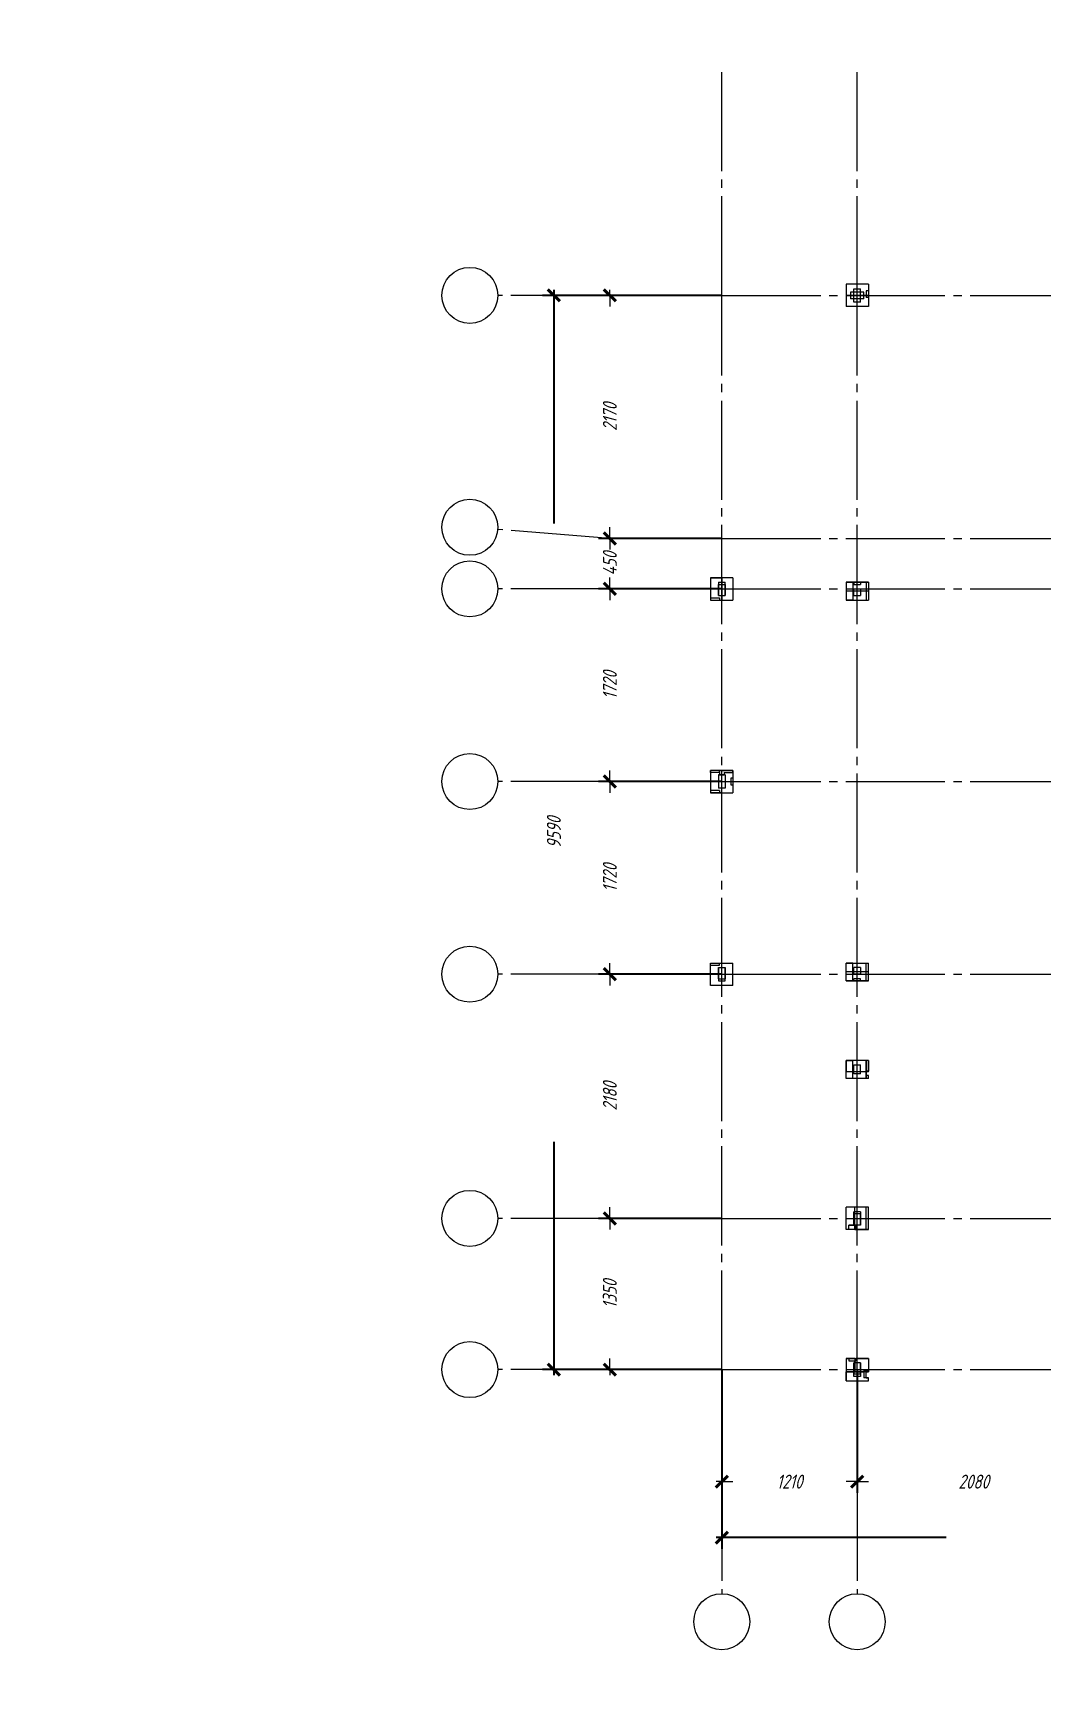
# Model space of a CAD drawing. Header units: millimetres. Extents: x 0 to 10500, y 0 to 297.
# Drawn here: x 2892.9 to 3072.9, y 0 to 297 of the extents above; entities that cross this region are included whole.
import ezdxf

# ---------------------------------------------------------------- set-up
doc = ezdxf.new("R2010")
doc.units = ezdxf.units.MM
for name, pattern in [('K5LT_AXLED', [22.1875, 17.6875, -1.5, 1.5, -1.5]), ('K5LT_BASIC', [0]), ('K5LT_THIN', [0])]:
    doc.linetypes.add(name, pattern=pattern)
doc.layers.add('Системный слой', color=7, linetype='Continuous')
doc.styles.add('KDIMTEXTSTYLE', font='GOST_AU.SHX', dxfattribs={"width": 0.96, "oblique": 15, "height": 5})
doc.styles.add('KTEXTSTYLE', font='GOST_AU.SHX', dxfattribs={"width": 0.96, "height": 5})
doc.dimstyles.new('KDIMSTYLE (0.02)', dxfattribs={"dimtxt": 5, "dimasz": 1, "dimexe": 2, "dimexo": 0, "dimgap": 1, "dimtad": 1, "dimlfac": 50, "dimtxsty": 'KDIMTEXTSTYLE', "dimsah": 1, "dimcen": 0, "dimdle": 1, "dimadec": 0, "dimazin": 0, "dimtfac": 0.667, "dimtmove": 0, "dimatfit": 3, "dimfxl": 0, "dimtvp": 1, "dimtolj": 1, "dimtzin": 0, "dimarcsym": 0})

# ---------------------------------------------------------------- blocks, each defined once
blk = doc.blocks.new('U263')
at = {"layer": 'Системный слой', "color": 30, "linetype": 'K5LT_AXLED', "lineweight": 18}
for p, q in [((2995.91, 58.4), (2975.91, 58.4)), ((3015.91, 58.4), (2995.91, 58.4)), ((3015.91, 58.4), (3206.51, 58.4)), ((3206.51, 58.4), (3246.51, 58.4))]:
    blk.add_line(p, q, dxfattribs=at)
at = {"layer": 'Системный слой', "color": 7, "linetype": 'K5LT_THIN', "lineweight": 18}
blk.add_arc((2970.91, 58.4), 5, 0, 360, dxfattribs=at)
blk = doc.blocks.new('U264')
at = {"layer": 'Системный слой', "color": 30, "linetype": 'K5LT_AXLED', "lineweight": 18}
for p, q in [((2995.91, 85.4), (2975.91, 85.4)), ((3015.91, 85.4), (2995.91, 85.4)), ((3015.91, 85.4), (3206.51, 85.4)), ((3206.51, 85.4), (3246.51, 85.4))]:
    blk.add_line(p, q, dxfattribs=at)
at = {"layer": 'Системный слой', "color": 7, "linetype": 'K5LT_THIN', "lineweight": 18}
blk.add_arc((2970.91, 85.4), 5, 0, 360, dxfattribs=at)
blk = doc.blocks.new('U265')
at = {"layer": 'Системный слой', "color": 30, "linetype": 'K5LT_AXLED', "lineweight": 18}
for p, q in [((2995.91, 129), (2975.91, 129)), ((3015.91, 129), (2995.91, 129)), ((3015.91, 129), (3206.51, 129)), ((3206.51, 129), (3246.51, 129))]:
    blk.add_line(p, q, dxfattribs=at)
at = {"layer": 'Системный слой', "color": 7, "linetype": 'K5LT_THIN', "lineweight": 18}
blk.add_arc((2970.91, 129), 5, 0, 360, dxfattribs=at)
blk = doc.blocks.new('U266')
at = {"layer": 'Системный слой', "color": 30, "linetype": 'K5LT_AXLED', "lineweight": 18}
for p, q in [((2995.91, 163.4), (2975.91, 163.4)), ((3015.91, 163.4), (2995.91, 163.4)), ((3015.91, 163.4), (3206.51, 163.4)), ((3206.51, 163.4), (3246.51, 163.4))]:
    blk.add_line(p, q, dxfattribs=at)
at = {"layer": 'Системный слой', "color": 7, "linetype": 'K5LT_THIN', "lineweight": 18}
blk.add_arc((2970.91, 163.4), 5, 0, 360, dxfattribs=at)
blk = doc.blocks.new('U267')
at = {"layer": 'Системный слой', "color": 30, "linetype": 'K5LT_AXLED', "lineweight": 18}
for p, q in [((2995.91, 197.8), (2975.91, 197.8)), ((3015.91, 197.8), (2995.91, 197.8)), ((3015.91, 197.8), (3206.51, 197.8)), ((3206.51, 197.8), (3246.51, 197.8))]:
    blk.add_line(p, q, dxfattribs=at)
at = {"layer": 'Системный слой', "color": 7, "linetype": 'K5LT_THIN', "lineweight": 18}
blk.add_arc((2970.91, 197.8), 5, 0, 360, dxfattribs=at)
blk = doc.blocks.new('U268')
at = {"layer": 'Системный слой', "color": 30, "linetype": 'K5LT_AXLED', "lineweight": 18}
for p, q in [((2995.91, 206.8), (2975.9, 208.4)), ((3015.91, 206.8), (2995.91, 206.8)), ((3015.91, 206.8), (3206.51, 206.8)), ((3206.51, 206.8), (3246.51, 206.8))]:
    blk.add_line(p, q, dxfattribs=at)
at = {"layer": 'Системный слой', "color": 7, "linetype": 'K5LT_THIN', "lineweight": 18}
blk.add_arc((2970.91, 208.8), 5, 0, 360, dxfattribs=at)
blk = doc.blocks.new('U269')
at = {"layer": 'Системный слой', "color": 30, "linetype": 'K5LT_AXLED', "lineweight": 18}
for p, q in [((2995.91, 250.2), (2975.91, 250.2)), ((3015.91, 250.2), (2995.91, 250.2)), ((3015.91, 250.2), (3206.51, 250.2)), ((3206.51, 250.2), (3246.51, 250.2))]:
    blk.add_line(p, q, dxfattribs=at)
at = {"layer": 'Системный слой', "color": 7, "linetype": 'K5LT_THIN', "lineweight": 18}
blk.add_arc((2970.91, 250.2), 5, 0, 360, dxfattribs=at)
blk = doc.blocks.new('U270')
at = {"layer": 'Системный слой', "color": 30, "linetype": 'K5LT_AXLED', "lineweight": 18}
for p, q in [((3015.91, 250.2), (3015.91, 290.2)), ((3015.91, 58.4), (3015.91, 250.2)), ((3015.91, 58.4), (3015.91, 38.4)), ((3015.91, 38.4), (3015.91, 18.4))]:
    blk.add_line(p, q, dxfattribs=at)
at = {"layer": 'Системный слой', "color": 7, "linetype": 'K5LT_THIN', "lineweight": 18}
blk.add_arc((3015.91, 13.4), 5, 0, 360, dxfattribs=at)
blk = doc.blocks.new('U271')
at = {"layer": 'Системный слой', "color": 30, "linetype": 'K5LT_AXLED', "lineweight": 18}
for p, q in [((3040.11, 250.2), (3040.11, 290.2)), ((3040.11, 58.4), (3040.11, 250.2)), ((3040.11, 58.4), (3040.11, 38.4)), ((3040.11, 38.4), (3040.11, 18.4))]:
    blk.add_line(p, q, dxfattribs=at)
at = {"layer": 'Системный слой', "color": 7, "linetype": 'K5LT_THIN', "lineweight": 18}
blk.add_arc((3040.11, 13.4), 5, 0, 360, dxfattribs=at)
blk = doc.blocks.new('U262')
at = {"layer": 'Системный слой'}
for name in ['U270', 'U271', 'U269', 'U268', 'U267', 'U266', 'U265', 'U264', 'U263']:
    blk.add_blockref(name, (0, 0), dxfattribs=at)
blk = doc.blocks.new('U284')
at = {"layer": 'Системный слой', "color": 7, "linetype": 'K5LT_THIN', "lineweight": 18}
for p, q in [((3042.11, 252.2), (3038.11, 252.2)), ((3038.11, 252.2), (3038.11, 250.2)), ((3038.11, 252.2), (3038.11, 248.2)), ((3042.11, 250.2), (3038.11, 250.2)), ((3041.31, 250.8), (3038.91, 250.8)), ((3038.91, 250.8), (3038.91, 249.6)), ((3041.31, 249.6), (3038.91, 249.6)), ((3039.51, 249), (3039.51, 251.4)), ((3039.51, 251.4), (3040.71, 251.4)), ((3040.71, 249), (3040.71, 251.4)), ((3041.31, 249.6), (3041.31, 250.8)), ((3042.11, 251), (3041.71, 251)), ((3041.71, 251), (3041.71, 249.8)), ((3042.11, 249.8), (3041.71, 249.8)), ((3042.11, 252.2), (3042.11, 250.2)), ((3042.11, 252.2), (3042.11, 248.2)), ((3042.11, 251), (3042.11, 249.8)), ((3042.11, 248.2), (3038.11, 248.2)), ((3040.71, 249), (3039.51, 249)), ((3017.91, 199.8), (3013.91, 199.8)), ((3013.91, 199.8), (3013.91, 195.8)), ((3013.91, 199.8), (3013.91, 197.8)), ((3013.91, 199.8), (3015.91, 199.8)), ((3013.91, 199.8), (3013.91, 196.2)), ((3015.31, 199), (3016.51, 199)), ((3015.31, 199), (3015.31, 196.6)), ((3015.91, 199.8), (3015.91, 195.8)), ((3016.51, 196.6), (3016.51, 199)), ((3017.91, 199.8), (3017.91, 197.8)), ((3017.91, 199.8), (3017.91, 195.8)), ((3039.31, 199), (3038.11, 199)), ((3038.11, 199), (3038.11, 195.8)), ((3038.11, 199), (3042.11, 199)), ((3038.11, 199), (3038.11, 197.4)), ((3041.71, 199), (3039.31, 199)), ((3039.31, 199), (3039.31, 195.8)), ((3040.71, 199), (3039.51, 199)), ((3039.51, 199), (3039.51, 198.6)), ((3040.71, 199), (3040.71, 198.6)), ((3041.71, 199), (3041.71, 195.8)), ((3042.11, 199), (3041.71, 199)), ((3042.11, 199), (3042.11, 197.4)), ((3042.11, 199), (3042.11, 195.8)), ((3013.91, 197.8), (3017.91, 197.8)), ((3013.91, 196.2), (3015.51, 196.2)), ((3015.31, 196.6), (3015.31, 198.6)), ((3015.31, 198.6), (3016.51, 198.6)), ((3015.31, 196.6), (3016.51, 196.6)), ((3015.51, 196.2), (3015.51, 195.8)), ((3016.51, 198.6), (3016.51, 196.6)), ((3042.11, 197.4), (3038.11, 197.4)), ((3039.51, 198.6), (3040.71, 198.6)), ((3039.51, 196.6), (3039.51, 197.8)), ((3039.51, 197.8), (3040.71, 197.8)), ((3039.51, 196.6), (3040.71, 196.6)), ((3040.71, 197.8), (3040.71, 196.6)), ((3013.91, 195.8), (3017.91, 195.8)), ((3013.91, 195.8), (3015.91, 195.8)), ((3015.51, 195.8), (3017.91, 195.8)), ((3015.51, 195.8), (3015.91, 195.8)), ((3039.31, 195.8), (3038.11, 195.8)), ((3038.11, 195.8), (3042.11, 195.8)), ((3039.31, 195.8), (3041.71, 195.8)), ((3041.71, 195.8), (3042.11, 195.8)), ((3015.91, 165.4), (3013.91, 165.4)), ((3013.91, 165), (3013.91, 165.4)), ((3017.91, 165.4), (3013.91, 165.4)), ((3013.91, 165.4), (3013.91, 161.4)), ((3015.51, 165), (3013.91, 165)), ((3013.91, 165), (3013.91, 161.4)), ((3013.91, 165), (3013.91, 161.8)), ((3016.51, 164.6), (3015.31, 164.6)), ((3015.31, 164.6), (3015.31, 162.2)), ((3015.51, 165), (3015.51, 165.4)), ((3015.51, 165.4), (3015.91, 165.4)), ((3015.51, 165.4), (3017.91, 165.4)), ((3015.51, 165), (3015.51, 164.6)), ((3015.51, 164.6), (3016.31, 164.6)), ((3015.91, 161.4), (3015.91, 165.4)), ((3016.31, 165), (3017.91, 165)), ((3016.31, 165), (3016.31, 164.6)), ((3016.51, 164.6), (3016.51, 162.2)), ((3017.91, 164), (3017.51, 164)), ((3017.51, 164), (3017.51, 162.8)), ((3017.91, 165), (3017.91, 165.4)), ((3017.91, 165.4), (3017.91, 161.4)), ((3017.91, 164), (3017.91, 162.8)), ((3015.51, 161.8), (3013.91, 161.8)), ((3015.91, 161.4), (3013.91, 161.4)), ((3013.91, 161.4), (3017.91, 161.4)), ((3016.51, 162.2), (3015.31, 162.2)), ((3015.51, 161.8), (3015.51, 161.4)), ((3015.51, 161.4), (3017.91, 161.4)), ((3015.51, 161.4), (3015.91, 161.4)), ((3017.51, 162.8), (3017.91, 162.8)), ((3013.91, 127), (3013.91, 131)), ((3013.91, 131), (3015.91, 131)), ((3013.91, 131), (3017.91, 131)), ((3015.51, 130.6), (3015.51, 131)), ((3015.51, 131), (3015.91, 131)), ((3015.51, 131), (3017.91, 131)), ((3015.91, 127), (3015.91, 131)), ((3017.91, 127), (3017.91, 131)), ((3038.11, 127.8), (3038.11, 131)), ((3039.31, 131), (3038.11, 131)), ((3038.11, 131), (3042.11, 131)), ((3039.31, 127.8), (3039.31, 131)), ((3039.31, 131), (3041.71, 131)), ((3041.71, 127.8), (3041.71, 131)), ((3041.71, 131), (3042.11, 131)), ((3042.11, 127.8), (3042.11, 131)), ((3013.91, 127), (3013.91, 130.6)), ((3013.91, 130.6), (3015.51, 130.6)), ((3013.91, 127), (3013.91, 129)), ((3013.91, 129), (3017.91, 129)), ((3015.31, 128.2), (3015.31, 130.2)), ((3015.31, 130.2), (3016.51, 130.2)), ((3015.31, 130.2), (3015.31, 127.8)), ((3015.31, 128.2), (3016.51, 128.2)), ((3015.31, 127.8), (3016.51, 127.8)), ((3016.51, 130.2), (3016.51, 128.2)), ((3016.51, 127.8), (3016.51, 130.2)), ((3017.91, 127), (3017.91, 129)), ((3038.11, 127.8), (3038.11, 129.4)), ((3042.11, 129.4), (3038.11, 129.4)), ((3042.11, 127.8), (3038.11, 127.8)), ((3038.11, 127.8), (3039.31, 127.8)), ((3039.31, 127.8), (3041.71, 127.8)), ((3040.71, 130.2), (3039.51, 130.2)), ((3039.51, 129), (3039.51, 130.2)), ((3040.71, 129), (3039.51, 129)), ((3039.51, 127.8), (3039.51, 128.2)), ((3040.71, 128.2), (3039.51, 128.2)), ((3039.51, 127.8), (3040.71, 127.8)), ((3040.71, 130.2), (3040.71, 129)), ((3040.71, 127.8), (3040.71, 128.2)), ((3041.71, 127.8), (3042.11, 127.8)), ((3042.11, 127.8), (3042.11, 129.4)), ((3017.91, 127), (3013.91, 127)), ((3015.91, 127), (3013.91, 127)), ((3042.11, 113.6), (3038.11, 113.6)), ((3038.11, 110.4), (3038.11, 113.6)), ((3038.11, 113.6), (3039.31, 113.6)), ((3038.11, 113.6), (3038.11, 111.6)), ((3041.71, 113.6), (3039.31, 113.6)), ((3039.31, 110.4), (3039.31, 113.6)), ((3039.31, 111.6), (3039.31, 113.6)), ((3042.11, 113.6), (3041.71, 113.6)), ((3041.71, 113.6), (3041.71, 111.6)), ((3041.71, 110.4), (3041.71, 113.6)), ((3042.11, 111.6), (3042.11, 113.6)), ((3042.11, 113.6), (3042.11, 111.72)), ((3041.71, 111.6), (3038.11, 111.6)), ((3038.11, 110.4), (3038.11, 111.6)), ((3039.31, 111.6), (3038.11, 111.6)), ((3042.11, 110.4), (3038.11, 110.4)), ((3041.71, 111.6), (3039.31, 111.6)), ((3039.31, 110.4), (3039.31, 111.6)), ((3041.71, 110.4), (3039.31, 110.4)), ((3039.51, 111.2), (3039.51, 112.8)), ((3039.51, 112.8), (3040.71, 112.8)), ((3040.71, 111.2), (3039.51, 111.2)), ((3040.71, 111.2), (3040.71, 112.8)), ((3042.11, 111.72), (3041.71, 111.72)), ((3041.71, 111.72), (3041.71, 111.6)), ((3041.71, 111.72), (3041.71, 110.92)), ((3042.11, 111.6), (3041.71, 111.6)), ((3041.71, 111.6), (3041.71, 110.92)), ((3041.71, 111.6), (3041.71, 110.4)), ((3042.11, 110.92), (3041.71, 110.92)), ((3042.11, 111.6), (3042.11, 111.72)), ((3042.11, 110.4), (3042.11, 110.92)), ((3038.11, 83.4), (3038.11, 87.4)), ((3042.11, 87.4), (3038.11, 87.4)), ((3039.71, 87.4), (3038.11, 87.4)), ((3040.71, 86.6), (3039.51, 86.6)), ((3039.51, 84.2), (3039.51, 86.6)), ((3040.71, 86.2), (3039.51, 86.2)), ((3039.51, 86.2), (3039.51, 84.2)), ((3039.71, 83.4), (3039.71, 87.4)), ((3039.71, 84.2), (3039.71, 87.4)), ((3040.71, 86.6), (3040.71, 84.2)), ((3040.71, 84.2), (3040.71, 86.2)), ((3041.71, 83.4), (3041.71, 87.4)), ((3042.11, 87.4), (3041.71, 87.4)), ((3042.11, 83.4), (3042.11, 87.4)), ((3038.63, 83.4), (3038.11, 83.4)), ((3039.71, 83.4), (3038.11, 83.4)), ((3042.11, 83.4), (3038.11, 83.4)), ((3038.63, 83.4), (3038.63, 84.2)), ((3038.63, 84.2), (3039.71, 84.2)), ((3039.51, 84.2), (3038.63, 84.2)), ((3040.71, 84.2), (3039.51, 84.2)), ((3039.71, 83.4), (3039.71, 84.2)), ((3039.87, 84.2), (3039.71, 84.2)), ((3039.71, 83.4), (3039.87, 83.4)), ((3039.87, 83.4), (3039.87, 84.2)), ((3040.71, 84.2), (3039.87, 84.2)), ((3039.87, 83.4), (3042.11, 83.4)), ((3042.11, 83.4), (3041.71, 83.4)), ((3039.71, 60.4), (3038.11, 60.4)), ((3038.11, 60.4), (3038.11, 56.4)), ((3038.11, 60.4), (3042.11, 60.4)), ((3038.11, 60.4), (3038.63, 60.4)), ((3038.63, 60.4), (3038.63, 60)), ((3038.63, 60), (3039.71, 60)), ((3038.63, 60), (3039.87, 60)), ((3040.71, 59.6), (3039.51, 59.6)), ((3039.51, 57.2), (3039.51, 59.6)), ((3039.51, 59.6), (3039.51, 57.6)), ((3039.71, 60.4), (3039.71, 60)), ((3039.71, 60.4), (3039.87, 60.4)), ((3039.71, 60.4), (3039.71, 58)), ((3039.87, 60), (3039.71, 60)), ((3039.71, 58), (3039.71, 60)), ((3042.11, 60.4), (3039.87, 60.4)), ((3039.87, 60.4), (3039.87, 60)), ((3040.71, 59.6), (3040.71, 57.2)), ((3040.71, 57.6), (3040.71, 59.6)), ((3042.11, 60.4), (3042.11, 58.16)), ((3041.71, 58), (3038.11, 58)), ((3038.11, 56.4), (3038.11, 58)), ((3038.11, 58), (3041.31, 58)), ((3040.71, 57.6), (3039.51, 57.6)), ((3040.71, 57.2), (3039.51, 57.2)), ((3041.71, 58), (3039.71, 58)), ((3039.71, 58), (3041.31, 58)), ((3041.31, 58), (3041.31, 58.16)), ((3042.11, 58.16), (3041.31, 58.16)), ((3042.11, 58), (3041.31, 58)), ((3041.31, 58), (3041.31, 56.92)), ((3042.11, 56.92), (3041.31, 56.92)), ((3041.71, 56.92), (3041.71, 58.16)), ((3041.71, 58.16), (3042.11, 58.16)), ((3041.71, 58.16), (3041.71, 58)), ((3041.71, 56.92), (3041.71, 58)), ((3041.71, 58), (3042.11, 58)), ((3041.71, 56.92), (3042.11, 56.92)), ((3042.11, 58.16), (3042.11, 58)), ((3042.11, 56.4), (3042.11, 56.92)), ((3038.11, 56.4), (3042.11, 56.4))]:
    blk.add_line(p, q, dxfattribs=at)
blk = doc.blocks.new('KDIMARROW_03')
at = {"layer": 'Системный слой', "color": 0, "linetype": 'K5LT_BASIC', "lineweight": 40}
blk.add_line((-1.06, -1.06), (1.06, 1.06), dxfattribs=at)
at = {"layer": 'Системный слой', "color": 0, "linetype": 'K5LT_THIN', "lineweight": 18}
for q in [(-1, 0), (2, 0)]:
    blk.add_line((0, 0), q, dxfattribs=at)

msp = doc.modelspace()

# ---------------------------------------------------------------- block references
at = {"layer": 'Системный слой'}
for name in ['U262', 'U284']:
    msp.add_blockref(name, (0, 0), dxfattribs=at)

# ---------------------------------------------------------------- dimensions: what is measured, and where the dimension line sits
at = {"layer": 'Системный слой', "color": 7}
for base, p1, p2, location in [((2985.91417, 58.40197), (3015.91417, 250.20197), (3015.91417, 58.40197), (2985.91417, 154.30197)), ((2995.91417, 206.80197), (3015.91417, 250.20197), (3015.91417, 206.80197), (2995.91417, 228.50197)), ((2995.91417, 197.80197), (3015.91417, 206.80197), (3015.91417, 197.80197), (2995.91417, 202.30197)), ((2995.91417, 163.40197), (3015.91417, 197.80197), (3015.91417, 163.40197), (2995.91417, 180.60197)), ((2995.91417, 129.00197), (3015.91417, 163.40197), (3015.91417, 129.00197), (2995.91417, 146.20197)), ((2995.91417, 85.40197), (3015.91417, 129.00197), (3015.91417, 85.40197), (2995.91417, 107.20197)), ((2995.91417, 58.40197), (3015.91417, 85.40197), (3015.91417, 58.40197), (2995.91417, 71.90197))]:
    msp.add_linear_dim(base=base, p1=p1, p2=p2, angle=90, location=location, dimstyle='KDIMSTYLE (0.02)', override={"dimexo": 0, "dimpost": '\\H2.5;\\W0.965;\\Q15;<>', "dimblk1": 'KDIMARROW_03', "dimblk2": 'KDIMARROW_03', "dimse1": 0, "dimse2": 0, "dimclrt": 7, "dimtolj": 1}, dxfattribs=at).render()
for base, p1, p2, location in [((3015.91417, 38.40197), (3040.11417, 58.40197), (3015.91417, 58.40197), (3028.01417, 38.40197)), ((3015.91417, 28.40197), (3206.51417, 58.40197), (3015.91417, 58.40197), (3111.21417, 28.40197)), ((3040.11417, 38.40197), (3081.71417, 58.40197), (3040.11417, 58.40197), (3060.91417, 38.40197))]:
    msp.add_linear_dim(base=base, p1=p1, p2=p2, location=location, dimstyle='KDIMSTYLE (0.02)', override={"dimexo": 0, "dimpost": '\\H2.5;\\W0.965;\\Q15;<>', "dimblk1": 'KDIMARROW_03', "dimblk2": 'KDIMARROW_03', "dimse1": 0, "dimse2": 0, "dimclrt": 7, "dimtolj": 1}, dxfattribs=at).render()

doc.saveas('drawing.dxf')
